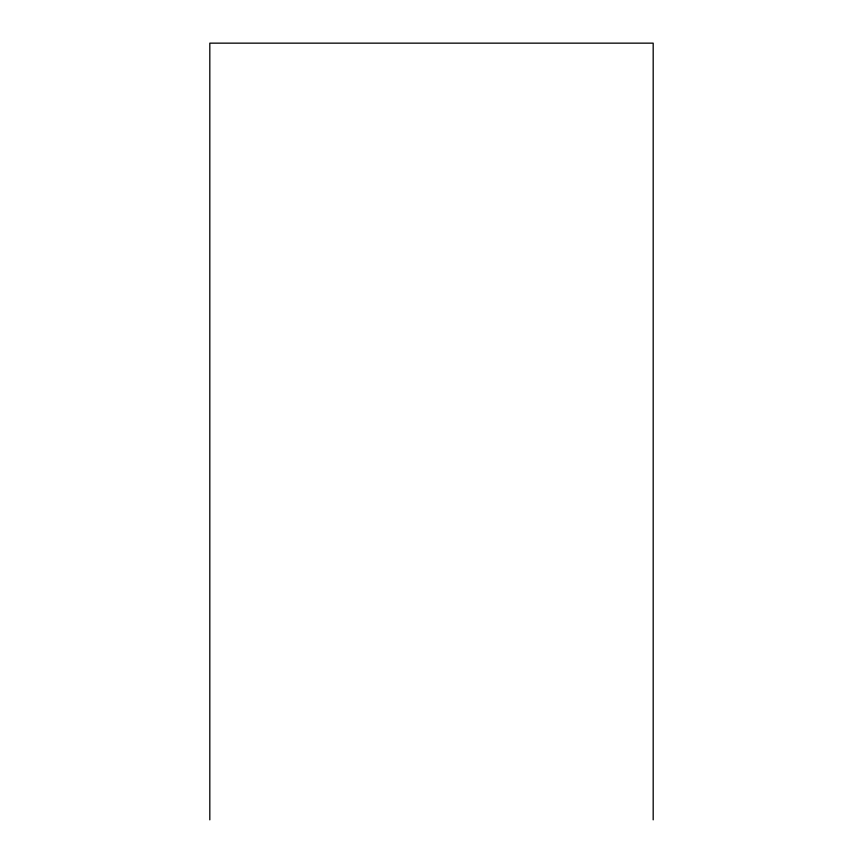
<?xml version="1.0" encoding="UTF-8"?>
<svg xmlns="http://www.w3.org/2000/svg" width="863" height="863" viewBox="0 0 863 863"><rect width="100%" height="100%" fill="white"/><g stroke="black" fill="none" stroke-linecap="round" stroke-linejoin="round"><path stroke-width="1.29" d="M653.183 819.85L653.183 43.15L209.817 43.15L209.817 819.85"/></g></svg>
